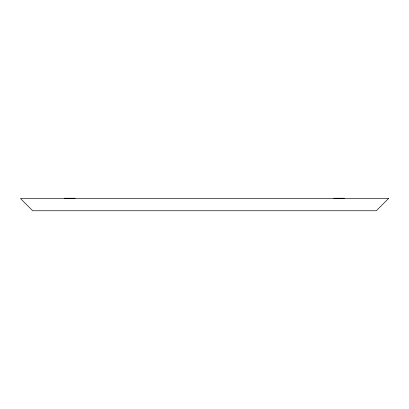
<?xml version="1.0" encoding="UTF-8"?>
<svg xmlns="http://www.w3.org/2000/svg" width="409" height="409" viewBox="0 0 409 409"><rect width="100%" height="100%" fill="white"/><g stroke="black" fill="none" stroke-linecap="round" stroke-linejoin="round"><path stroke-width="0.61" d="M64.52 198.242L75.159 198.242M333.739 198.242L344.378 198.242M388.55 198.488L376.306 210.758L32.694 210.758L20.45 198.488L388.55 198.488"/></g></svg>
